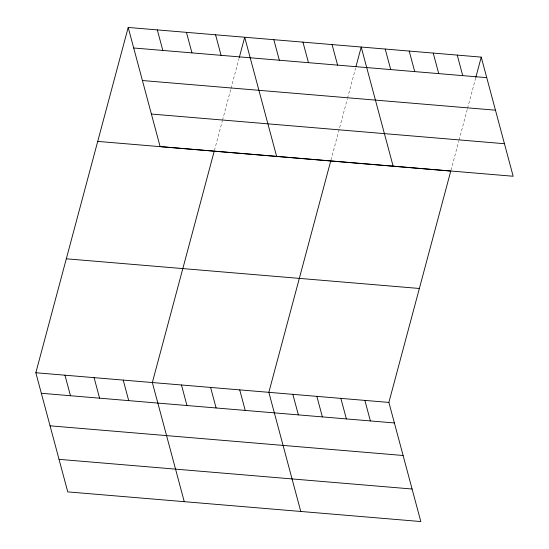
<?xml version="1.0" encoding="UTF-8"?>
<svg xmlns="http://www.w3.org/2000/svg" width="549" height="549" viewBox="0 0 549 549"><rect width="100%" height="100%" fill="white"/><g stroke="black" fill="none" stroke-linecap="round" stroke-linejoin="round"><path stroke-width="0.41" stroke-dasharray="2.75 2.06" d="M214.439 150.378L222.276 121.075M222.496 120.258L230.765 89.329M230.985 88.519L239.041 58.4M330.944 160.164L347.27 99.122M347.49 98.305L355.546 68.193M450.983 170.252L458.82 140.956M459.039 140.139L467.309 109.21M467.528 108.393L475.585 78.281"/><path stroke-width="0.82" d="M97.715 141.402L450.763 171.068L388.884 402.417L420.809 521.55L67.76 491.883L35.836 372.75L128.192 27.45L481.24 57.117L513.164 176.25L160.116 146.583L128.192 27.45M214.22 151.188L152.341 382.536L184.265 501.669M239.254 57.59L244.696 37.243L276.621 156.376M330.724 160.981L268.845 392.329L300.77 511.462M355.978 66.566L361.208 47.029L393.125 166.162M475.798 77.464L481.24 57.117M133.695 47.989L486.743 77.656M142.417 80.525L495.466 110.191M151.394 114.048L504.449 143.714M66.312 258.799L419.361 288.472M35.836 372.75L388.884 402.417M41.34 393.283L394.388 422.956M50.055 425.825L403.103 455.492M59.038 459.341L412.086 489.015M457.235 55.099L462.738 75.638M433.23 53.081L438.733 73.621M409.218 51.064L414.721 71.603M385.213 49.046L390.716 69.586M332.076 44.586L337.58 65.118M302.952 42.136L308.456 62.675M273.827 39.686L279.331 60.225M364.879 400.399L370.383 420.939M340.867 398.382L346.371 418.921M316.862 396.364L322.366 416.904M215.572 34.793L221.075 55.332M292.857 394.347L298.361 414.886M186.447 32.343L191.951 52.882M157.323 29.9L162.82 50.433M239.721 389.879L245.225 410.419M210.596 387.436L216.1 407.969M181.472 384.986L186.969 405.526M123.216 380.093L128.72 400.626M94.092 377.643L99.595 398.183M64.96 375.193L70.464 395.733"/></g></svg>
